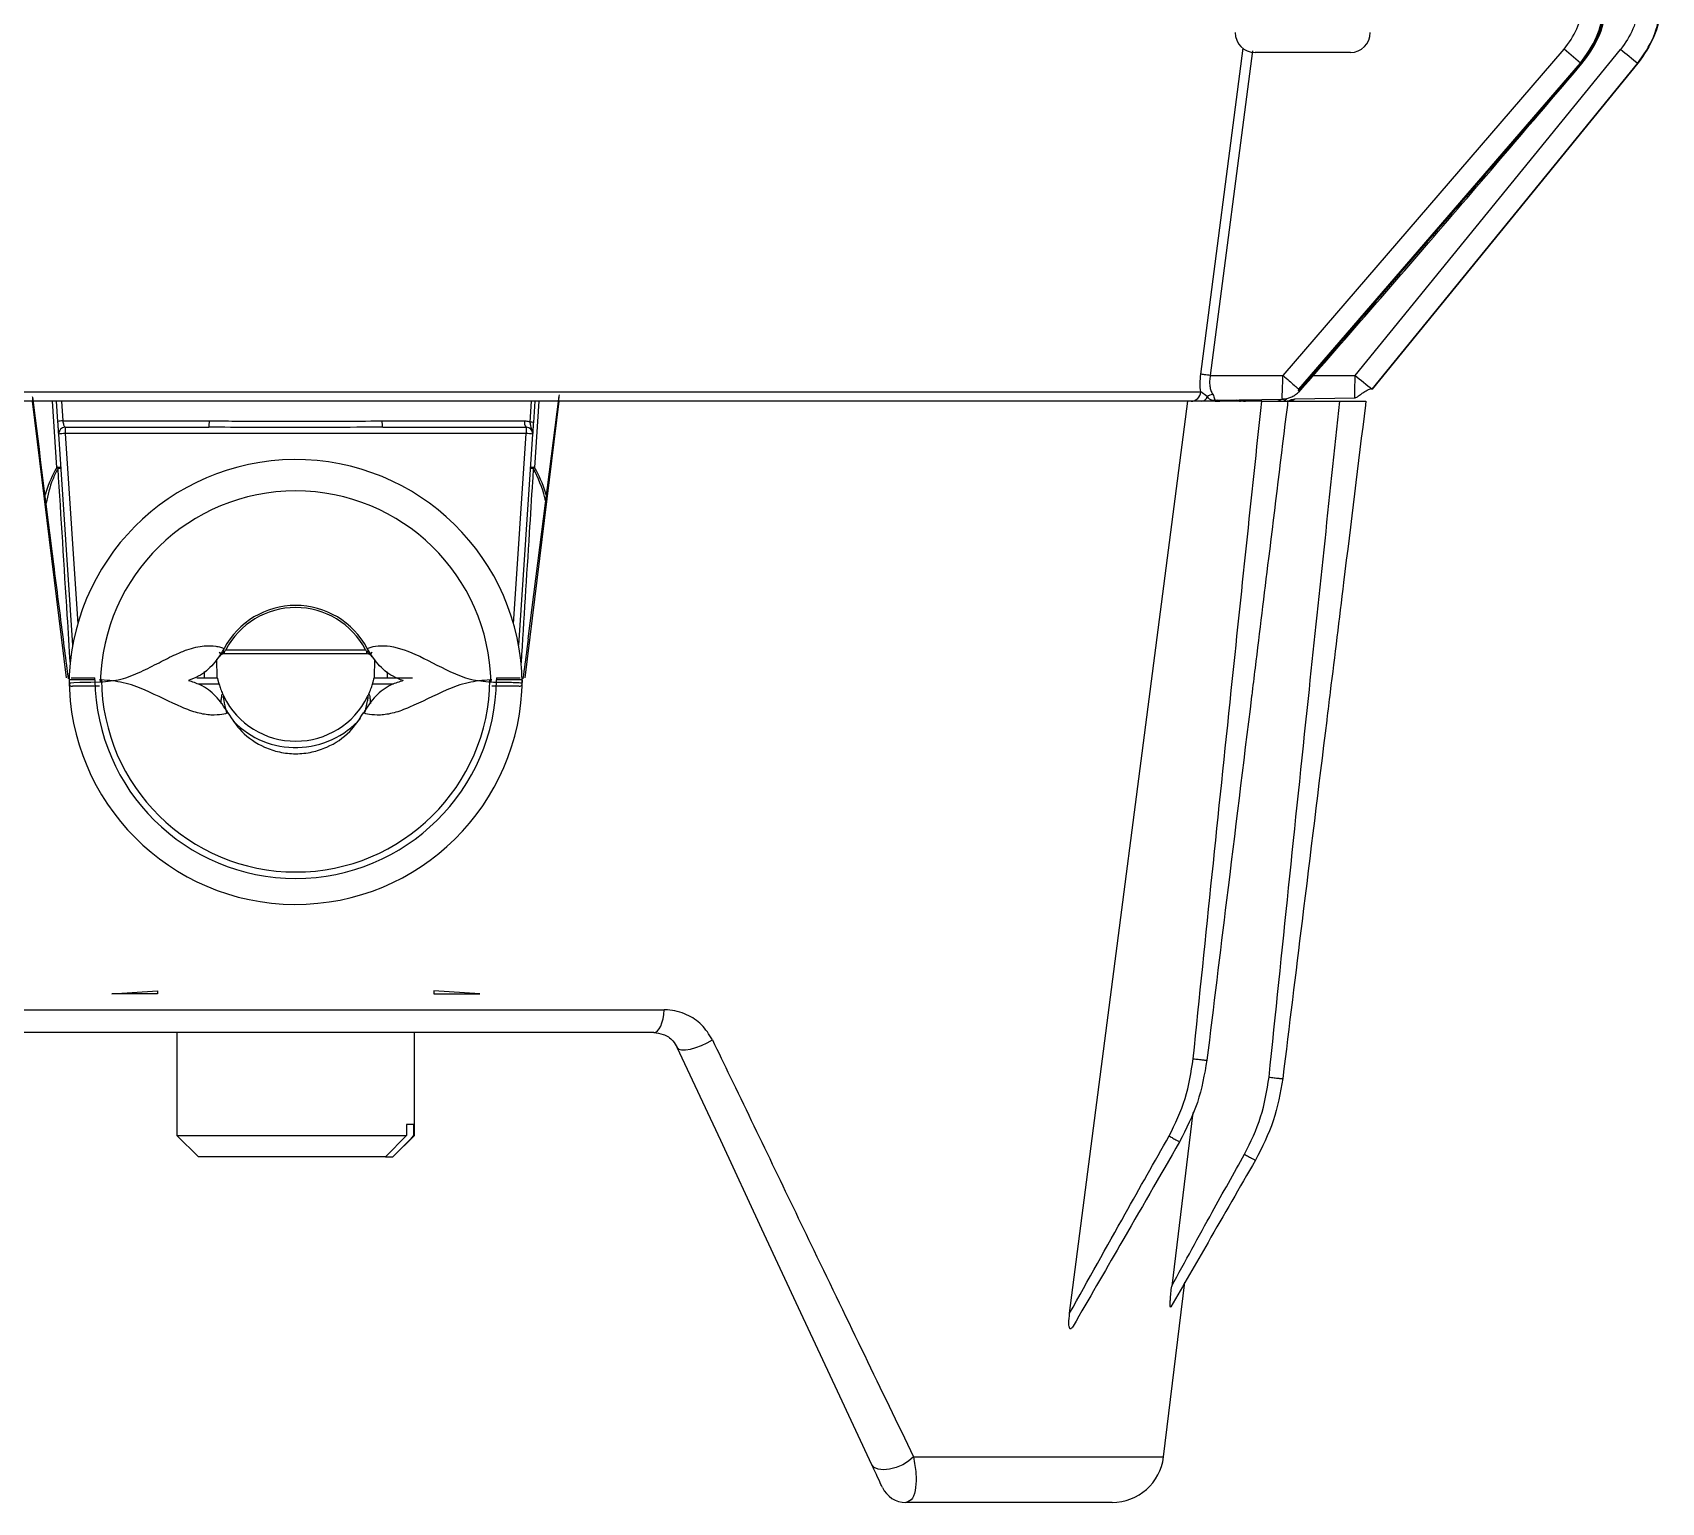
# Model space of a CAD drawing. Extents: x 8 to 113, y 1 to 87.
# Drawn here: x 48.398 to 52.17, y 1.286 to 4.69 of the extents above; entities that cross this region are included whole.
import ezdxf

# ---------------------------------------------------------------- set-up
doc = ezdxf.new("R2010")
doc.units = 0
doc.header["$MEASUREMENT"] = 0
doc.layers.add('OBJECT', color=7, linetype='CONTINUOUS')

msp = doc.modelspace()

# ---------------------------------------------------------------- linework, layer by layer
at = {"layer": 'OBJECT'}
for p, q in [((51.1034, 3.899), (51.2015, 4.6542)), ((51.2231, 4.6477), (51.1253, 3.8963)), ((51.4501, 4.6443), (51.2291, 4.6443)), ((51.2939, 3.8964), (51.9448, 4.6516)), ((51.4608, 3.8964), (52.0759, 4.6514)), ((51.9827, 4.6193), (51.9448, 4.6516)), ((51.3308, 3.8642), (51.9827, 4.6193)), ((51.3335, 3.8643), (51.9852, 4.6193)), ((51.5003, 3.8643), (52.1156, 4.6193)), ((52.1161, 4.6193), (51.5004, 3.8643)), ((51.9827, 4.6193), (51.9852, 4.6193)), ((52.1161, 4.6193), (52.1156, 4.6193)), ((51.1253, 3.8963), (51.2939, 3.8964)), ((51.2939, 3.8964), (51.294, 3.8963)), ((51.3644, 3.8964), (51.4608, 3.8964)), ((46.9112, 3.8583), (51.1033, 3.8583)), ((49.6167, 3.8483), (49.5449, 3.2859)), ((51.1186, 3.8473), (51.1033, 3.8583)), ((48.4762, 3.1963), (48.3976, 3.8363)), ((48.4538, 3.6834), (48.4437, 3.8363)), ((48.4563, 3.7898), (48.4533, 3.8363)), ((48.4646, 3.8363), (48.4676, 3.791)), ((49.6168, 3.8363), (49.5382, 3.1963)), ((49.5502, 3.7881), (49.5534, 3.8363)), ((49.5609, 3.8363), (49.5577, 3.7873)), ((49.5705, 3.8363), (49.5603, 3.6834)), ((51.0734, 3.8363), (49.6168, 3.8363)), ((50.7997, 1.7243), (51.0734, 3.8363)), ((51.2447, 3.8363), (51.0734, 3.8363)), ((51.1404, 3.8389), (51.2969, 3.8416)), ((51.2062, 3.8363), (51.2062, 3.8363)), ((51.3084, 3.8363), (51.4255, 3.8363)), ((51.3133, 3.8403), (51.3217, 3.8421)), ((51.3209, 3.8421), (51.461, 3.8445)), ((48.4676, 3.791), (48.807, 3.791)), ((48.4733, 3.7763), (48.4733, 3.7616)), ((48.4733, 3.7763), (48.8056, 3.7763)), ((49.2072, 3.791), (49.5373, 3.791)), ((49.2086, 3.7763), (49.5409, 3.7763)), ((49.5409, 3.7763), (49.5409, 3.7616)), ((48.4908, 3.2714), (48.4583, 3.7603)), ((49.5409, 3.7616), (48.4733, 3.7616)), ((48.4733, 3.7616), (48.5025, 3.3213)), ((49.5117, 3.3213), (49.5409, 3.7616)), ((49.5559, 3.7603), (49.5234, 3.2714)), ((48.8415, 3.2641), (48.8407, 3.2626)), ((48.8423, 3.2513), (48.8423, 3.2572)), ((49.1719, 3.2513), (48.8423, 3.2513)), ((48.8455, 3.2611), (48.8452, 3.2606)), ((48.8455, 3.2611), (49.1686, 3.2611)), ((49.169, 3.2606), (49.1686, 3.2611)), ((49.1719, 3.2513), (49.1719, 3.2572)), ((49.1735, 3.2626), (49.1727, 3.2641)), ((48.7949, 3.2104), (48.7951, 3.1963)), ((48.8252, 3.1963), (48.8245, 3.2395)), ((49.19, 3.2391), (49.1892, 3.1963)), ((49.2194, 3.1963), (49.2195, 3.2101)), ((48.5573, 3.1913), (48.5525, 3.1913)), ((48.7781, 3.1963), (48.8253, 3.1963)), ((48.8294, 3.1816), (48.781, 3.1816)), ((49.2335, 3.1816), (49.1851, 3.1816)), ((49.1891, 3.1963), (49.2778, 3.1963)), ((49.4616, 3.1913), (49.4572, 3.1913)), ((48.8499, 3.1158), (48.8503, 3.1149)), ((49.1641, 3.1149), (49.1646, 3.1158)), ((48.5811, 2.4643), (48.6872, 2.4712)), ((48.6872, 2.4643), (48.5811, 2.4643)), ((48.6872, 2.4712), (48.6872, 2.4643)), ((49.4334, 2.4643), (49.3272, 2.4712)), ((49.3272, 2.4712), (49.3272, 2.4643)), ((49.3272, 2.4643), (49.4334, 2.4643)), ((48.154, 2.427), (49.8604, 2.427)), ((49.8367, 2.3743), (48.1778, 2.3743)), ((48.7322, 2.3743), (48.7322, 2.1363)), ((49.2822, 2.1363), (49.2822, 2.3743)), ((51.085, 2.1895), (51.0361, 1.7873)), ((49.2811, 2.1613), (49.264, 2.1613)), ((49.264, 2.1613), (49.264, 2.1363)), ((49.2811, 2.1363), (49.2811, 2.1613)), ((48.7322, 2.1363), (48.7822, 2.0863)), ((48.7322, 2.1363), (49.264, 2.1363)), ((49.264, 2.1363), (49.2148, 2.0863)), ((49.2322, 2.0863), (49.2822, 2.1363)), ((49.2811, 2.1363), (49.2822, 2.1363)), ((49.2148, 2.0863), (48.7822, 2.0863)), ((49.2148, 2.0863), (49.2318, 2.0863)), ((49.2322, 2.0863), (49.2318, 2.0863)), ((51.0171, 1.3917), (51.0667, 1.796)), ((50.4383, 1.3917), (51.0171, 1.3917)), ((50.898, 1.2863), (50.4204, 1.2863))]:
    msp.add_line(p, q, dxfattribs=at)
at = {"layer": 'OBJECT', "flags": 128}
for points in [[(51.9852, 4.6193), (51.9863, 4.6184), (51.9862, 4.6184)], [(52.1161, 4.6193), (52.1159, 4.6195), (52.1158, 4.6195)], [(51.3352, 3.8628), (51.3352, 3.8628), (51.3335, 3.8643)], [(51.5004, 3.8643), (51.5004, 3.8643), (51.5002, 3.8644)], [(51.305, 3.8363), (51.3045, 3.8324), (51.3041, 3.8294)], [(48.4822, 3.1837), (48.4822, 3.1838), (48.4823, 3.1838), (48.4824, 3.1839), (48.4824, 3.1839), (48.4825, 3.1839), (48.4825, 3.1839), (48.4825, 3.1839), (48.4825, 3.1839), (48.4825, 3.1839), (48.4825, 3.1839), (48.4825, 3.1839), (48.4825, 3.1839), (48.4825, 3.1839), (48.4825, 3.1839), (48.4825, 3.1839), (48.4832, 3.1841), (48.486, 3.1845), (48.493, 3.185), (48.5069, 3.1856), (48.52, 3.186), (48.533, 3.1862), (48.5546, 3.1863)], [(49.8367, 2.3743), (49.841, 2.3753), (49.8451, 2.3782), (49.849, 2.3829), (49.8525, 2.3894), (49.8555, 2.3973), (49.8579, 2.4064), (49.8595, 2.4164), (49.8604, 2.427)], [(49.891, 2.3397), (49.8946, 2.3362), (49.9011, 2.3344), (49.9102, 2.3344), (49.9213, 2.3362), (49.9338, 2.3397), (49.947, 2.3446), (49.9602, 2.3508), (49.9724, 2.3577)], [(50.3415, 1.3736), (50.2623, 1.5436), (50.1773, 1.7257), (50.087, 1.9195), (49.9915, 2.1243), (49.891, 2.3397)], [(50.4383, 1.3917), (50.4268, 1.382), (50.413, 1.3736), (50.3979, 1.3671), (50.3827, 1.363), (50.3684, 1.3616), (50.3562, 1.363), (50.347, 1.3671), (50.3415, 1.3736)]]:
    msp.add_lwpolyline(points, dxfattribs=at)
at = {"layer": 'OBJECT'}
for centre, radius, start, end in [((51.2291, 4.6903), 0.046, 180, 270), ((51.4501, 4.6903), 0.046, 270, 0), ((55.8854, 9.3153), 6.0219, 230.75757, 231.24324), ((55.4827, 8.8083), 6.3484, 230.68889, 231.14878), ((51.0798, 3.8598), 0.0235, 272.6255, 356.2402), ((51.1373, 3.8197), 0.0333, 100.7988, 124.0997), ((51.1038, 3.8516), 0.0154, 277.1656, 343.7125), ((51.1366, 3.8613), 0.025, 270.0061, 292.4325), ((51.1422, 3.8582), 0.0219, 270.1166, 299.4185), ((51.1954, 3.851), 0.0147, 230.1765, 269.9401), ((51.205, 3.8511), 0.0148, 229.3458, 269.9646), ((51.2054, 3.8513), 0.015, 229.6162, 269.9949), ((51.2074, 3.8513), 0.015, 229.4025, 268.3728), ((51.2746, 3.8608), 0.0245, 270.0492, 308.106), ((51.2894, 3.8552), 0.0189, 271.0553, 318.6463), ((51.3051, 3.8613), 0.025, 270, 309.6955), ((48.4701, 3.7173), 0.0738, 91.9523, 100.7654), ((48.4733, 3.7613), 0.015, 90, 183.8), ((48.7659, 3.7874), 0.0413, 344.3527, 5.019), ((49.2483, 3.7874), 0.0413, 174.981, 195.6473), ((49.5551, 3.7876), 0.0182, 169.1842, 218.5062), ((49.5409, 3.7613), 0.015, 356.2, 90), ((49.5485, 3.7394), 0.0488, 79.1874, 88.0614), ((48.4838, 3.5462), 0.2157, 92.8014, 96.7927), ((49.5304, 3.5462), 0.2157, 83.2073, 87.1986), ((49.0071, 3.1763), 0.525, 0.8159, 180), ((48.4565, 3.6689), 0.0147, 61.3882, 100.2977), ((48.432, 3.6526), 0.0377, 49.0364, 54.6734), ((48.4543, 3.7356), 0.0546, 272.6255, 279.7613), ((49.5577, 3.6689), 0.0147, 79.7021, 118.612), ((49.5599, 3.7356), 0.0546, 260.2386, 267.3745), ((49.5822, 3.6526), 0.0377, 125.3267, 130.9628), ((49.0071, 3.1763), 0.4526, 1.2603, 178.7397), ((49.0071, 3.1763), 0.1874, 27.9166, 152.0834), ((49.0071, 3.1764), 0.1824, 27.6786, 152.3214), ((48.9947, 3.3587), 0.1943, 211.8594, 214.3786), ((48.8423, 3.2363), 0.015, 90, 145.1549), ((49.1719, 3.2363), 0.015, 34.8448, 90), ((49.0194, 3.3588), 0.1945, 325.622, 328.1393), ((49.0072, 3.1963), 0.525, 180, 359.4593), ((49.0072, 3.1963), 0.465, 180.6161, 359.3807), ((49.0072, 3.1963), 0.45, 180.6366, 359.3634), ((49.0072, 3.2351), 0.1859, 206.3644, 333.6356), ((49.0072, 3.2354), 0.2009, 224.3033, 318.3045), ((50.898, 1.4063), 0.12, 270, 353), ((50.4204, 1.3463), 0.06, 205, 270)]:
    msp.add_arc(centre, radius, start, end, dxfattribs=at)
for centre, major_axis, start_param, end_param in [((48.5793, 2.4337), (-0.0816, 1.2851), 0.225532, 0.384564), ((49.4348, 2.4337), (0.0816, 1.2851), 5.898614, 6.057653)]:
    msp.add_ellipse(centre, major_axis=major_axis, ratio=0.159803, start_param=start_param, end_param=end_param, dxfattribs=at)
for points, knots in [([(51.9448, 4.6516), (51.9559, 4.6667), (51.9782, 4.6971), (51.9856, 4.734), (51.9893, 4.7525)], [0, 0, 0, 0, 0.4986893, 1, 1, 1, 1]), ([(51.9827, 4.6193), (51.9967, 4.6389), (52.0244, 4.6775), (52.0336, 4.7241), (52.0381, 4.7471)], [0, 0, 0, 0, 0.5068029, 1, 1, 1, 1]), ([(51.9852, 4.6193), (51.9993, 4.639), (52.0271, 4.6776), (52.0365, 4.7242), (52.0411, 4.7471)], [0, 0, 0, 0, 0.509049, 1, 1, 1, 1]), ([(51.9862, 4.6184), (52.0004, 4.6377), (52.0287, 4.6762), (52.0385, 4.7231), (52.0433, 4.7465)], [0, 0, 0, 0, 0.500101, 1, 1, 1, 1]), ([(52.1186, 4.7524), (52.1151, 4.734), (52.108, 4.6973), (52.0866, 4.6667), (52.0759, 4.6514)], [0, 0, 0, 0, 0.50155, 1, 1, 1, 1]), ([(52.1156, 4.6193), (52.1292, 4.6388), (52.1562, 4.6776), (52.1652, 4.724), (52.1696, 4.7471)], [0, 0, 0, 0, 0.503406, 1, 1, 1, 1]), ([(52.1704, 4.7471), (52.166, 4.7244), (52.157, 4.678), (52.13, 4.6392), (52.1161, 4.6193)], [0, 0, 0, 0, 0.488529, 1, 1, 1, 1]), ([(51.3352, 3.8628), (51.4341, 3.9762), (51.6525, 4.2269), (51.8681, 4.4799), (51.9862, 4.6184)], [0, 0, 0, 0, 0.45251, 1, 1, 1, 1]), ([(51.1033, 3.8583), (51.1026, 3.8647), (51.1013, 3.8775), (51.1027, 3.8918), (51.1034, 3.899)], [0, 0, 0, 0, 0.498433, 1, 1, 1, 1]), ([(51.1253, 3.8963), (51.1231, 3.8966), (51.1185, 3.8972), (51.1122, 3.898), (51.1068, 3.8986), (51.1045, 3.8989), (51.1034, 3.899)], [0, 0, 0, 0, 0.245161, 0.499986, 0.754832, 1, 1, 1, 1]), ([(51.1253, 3.8963), (51.1247, 3.8921), (51.1235, 3.8836), (51.1243, 3.8716), (51.1267, 3.8608), (51.1296, 3.8553), (51.1311, 3.8524)], [0, 0, 0, 0, 0.250427, 0.499843, 0.740764, 1, 1, 1, 1]), ([(51.2925, 3.8416), (51.2924, 3.8424), (51.2921, 3.844), (51.2923, 3.8564), (51.2929, 3.8711), (51.2935, 3.8847), (51.2938, 3.8924), (51.294, 3.8963)], [0, 0, 0, 0, 0.250886, 0.499858, 0.733616, 0.862847, 1, 1, 1, 1]), ([(51.294, 3.8963), (51.2989, 3.8921), (51.3082, 3.8839), (51.3195, 3.874), (51.327, 3.8674), (51.3296, 3.8652), (51.3308, 3.8642)], [0, 0, 0, 0, 0.295102, 0.569758, 0.80696, 1, 1, 1, 1]), ([(51.4605, 3.8445), (51.4605, 3.8451), (51.4605, 3.8462), (51.4606, 3.8545), (51.4606, 3.8642), (51.4606, 3.8736), (51.4607, 3.8845), (51.4607, 3.8924), (51.4608, 3.8964)], [0, 0, 0, 0, 0.21067, 0.447315, 0.575812, 0.710764, 0.85216, 1, 1, 1, 1]), ([(49.6171, 3.851), (49.6169, 3.8494), (49.6165, 3.846), (49.616, 3.8415), (49.6158, 3.8382), (49.6161, 3.8365), (49.6165, 3.8364), (49.6166, 3.8363)], [0, 0, 0, 0, 0.2160544, 0.4317965, 0.6548428, 0.8801881, 1, 1, 1, 1]), ([(51.1311, 3.8524), (51.1321, 3.8504), (51.1342, 3.8464), (51.1349, 3.8427), (51.1355, 3.8407), (51.1364, 3.8392), (51.1388, 3.839), (51.1404, 3.8389)], [0, 0, 0, 0, 0.249995, 0.497592, 0.621226, 0.745578, 1, 1, 1, 1]), ([(51.2923, 3.8416), (51.2954, 3.8418), (51.301, 3.8422), (51.3105, 3.8449), (51.3167, 3.8477), (51.322, 3.8509), (51.3254, 3.8534), (51.3303, 3.8575), (51.3334, 3.8609), (51.3352, 3.8628)], [0, 0, 0, 0, 0.196684, 0.357946, 0.575563, 0.606715, 0.727756, 0.84534, 1, 1, 1, 1]), ([(51.3308, 3.8642), (51.3304, 3.8638), (51.3299, 3.8632), (51.3294, 3.8624), (51.3292, 3.8619), (51.329, 3.8615), (51.3291, 3.8612), (51.3292, 3.861), (51.3297, 3.861), (51.3304, 3.8614), (51.3314, 3.8622), (51.3325, 3.8631), (51.3332, 3.8639), (51.3335, 3.8643)], [0, 0, 0, 0, 0.1357382, 0.1945999, 0.250836, 0.311594, 0.3751405, 0.4380521, 0.5008882, 0.6198025, 0.7509404, 0.873702, 1, 1, 1, 1]), ([(51.4605, 3.8445), (51.4618, 3.8447), (51.4642, 3.8452), (51.4685, 3.8483), (51.4731, 3.8519), (51.4782, 3.8558), (51.4836, 3.8594), (51.4891, 3.8624), (51.4944, 3.8647), (51.4969, 3.8655), (51.4983, 3.866)], [0, 0, 0, 0, 0.183553, 0.338833, 0.468757, 0.580791, 0.682219, 0.782217, 0.887012, 1, 1, 1, 1]), ([(51.5004, 3.8643), (51.5004, 3.8643), (51.5003, 3.8642), (51.5002, 3.8641), (51.5002, 3.864), (51.5001, 3.864), (51.5001, 3.864), (51.5001, 3.864), (51.5001, 3.864), (51.5001, 3.864), (51.5001, 3.864), (51.5001, 3.8641), (51.5002, 3.8642), (51.5003, 3.8643), (51.5003, 3.8643)], [0, 0, 0, 0, 0.148468, 0.270231, 0.325884, 0.381013, 0.499286, 0.560363, 0.61485, 0.666487, 0.719001, 0.776021, 0.840631, 1, 1, 1, 1]), ([(49.0072, 3.8363), (48.9379, 3.8363), (48.7982, 3.8363), (48.5888, 3.8363), (48.344, 3.8363), (48.0693, 3.8363), (47.7772, 3.8363), (47.5103, 3.8363), (47.2775, 3.8363), (47.0805, 3.8363), (46.9821, 3.8363), (46.9336, 3.8363)], [0, 0, 0, 0, 0.0804521, 0.1621569, 0.2450437, 0.3718902, 0.5000541, 0.6282181, 0.7550646, 0.8793556, 1, 1, 1, 1]), ([(48.3979, 3.8363), (48.3982, 3.8365), (48.3986, 3.8368), (48.3986, 3.8394), (48.3983, 3.8428), (48.398, 3.8457), (48.3978, 3.8469)], [0, 0, 0, 0, 0.260738, 0.521097, 0.790363, 1, 1, 1, 1]), ([(48.4691, 3.2858), (48.4617, 3.3436), (48.4377, 3.5303), (48.4144, 3.7171), (48.3983, 3.846)], [0, 0, 0, 0, 0.309757, 1, 1, 1, 1]), ([(51.0809, 3.8363), (51.0494, 3.8363), (50.9859, 3.8363), (50.8687, 3.8363), (50.712, 3.8363), (50.5039, 3.8363), (50.2373, 3.8363), (49.9451, 3.8363), (49.6369, 3.8363), (49.3224, 3.8363), (49.1112, 3.8363), (49.0072, 3.8363)], [0, 0, 0, 0, 0.080452, 0.162157, 0.245044, 0.37189, 0.500054, 0.628218, 0.755064, 0.879355, 1, 1, 1, 1]), ([(51.0859, 2.3139), (51.1151, 2.5981), (51.1674, 3.1057), (51.221, 3.6131), (51.2447, 3.8363)], [0, 0, 0, 0, 0.560008, 1, 1, 1, 1]), ([(51.1338, 3.8384), (51.1305, 3.8384), (51.1255, 3.8385), (51.1204, 3.845), (51.1186, 3.8473)], [0, 0, 0, 0, 0.644158, 1, 1, 1, 1]), ([(51.1421, 3.8389), (51.1399, 3.8383), (51.1366, 3.8372), (51.1345, 3.8381), (51.1338, 3.8384)], [0, 0, 0, 0, 0.669218, 1, 1, 1, 1]), ([(51.1443, 3.8375), (51.1452, 3.8379), (51.1464, 3.8383), (51.1476, 3.8389), (51.1478, 3.839)], [0, 0, 0, 0, 0.786256, 1, 1, 1, 1]), ([(51.1964, 3.8399), (51.198, 3.8389), (51.2009, 3.837), (51.2045, 3.8365), (51.2062, 3.8363)], [0, 0, 0, 0, 0.53067, 1, 1, 1, 1]), ([(51.3041, 3.8294), (51.3041, 3.8288), (51.2895, 3.7099), (51.2644, 3.5063), (51.2369, 3.2821), (51.2239, 3.1756), (51.2212, 3.1538), (51.2211, 3.1531)], [0, 0, 0, 0, 0.002464, 0.527441, 0.903158, 0.997088, 1, 1, 1, 1]), ([(51.2447, 3.8363), (51.2515, 3.8363), (51.2652, 3.8363), (51.2833, 3.8363), (51.297, 3.8363), (51.304, 3.8363), (51.3047, 3.8363), (51.305, 3.8363)], [0, 0, 0, 0, 0.217201, 0.43433, 0.650163, 0.86439, 1, 1, 1, 1]), ([(51.2615, 2.2712), (51.2917, 2.5634), (51.3457, 3.0852), (51.4011, 3.6068), (51.4255, 3.8363)], [0, 0, 0, 0, 0.560008, 1, 1, 1, 1]), ([(51.2898, 3.8363), (51.2915, 3.8363), (51.2981, 3.8365), (51.3053, 3.8368), (51.3106, 3.8392), (51.3137, 3.8406)], [0, 0, 0, 0, 0.1231692, 0.4829479, 1, 1, 1, 1]), ([(51.485, 3.8294), (51.4849, 3.8288), (51.468, 3.6913), (51.4406, 3.4691), (51.4109, 3.2262), (51.3978, 3.1197), (51.3951, 3.0978), (51.3951, 3.0971)], [0, 0, 0, 0, 0.002275, 0.563506, 0.91051, 0.997261, 1, 1, 1, 1]), ([(51.4255, 3.8363), (51.4323, 3.8363), (51.446, 3.8363), (51.4642, 3.8363), (51.4778, 3.8363), (51.4848, 3.8363), (51.4855, 3.8363), (51.4858, 3.8363)], [0, 0, 0, 0, 0.217202, 0.434334, 0.650167, 0.864393, 1, 1, 1, 1]), ([(51.4858, 3.8363), (51.4857, 3.835), (51.4854, 3.8327), (51.4851, 3.8304), (51.485, 3.8294)], [0, 0, 0, 0, 0.560018, 1, 1, 1, 1]), ([(48.4583, 3.7603), (48.4583, 3.7604), (48.4583, 3.7608), (48.458, 3.7643), (48.4576, 3.771), (48.457, 3.7798), (48.4566, 3.7865), (48.4563, 3.7898)], [0, 0, 0, 0, 0.1394811, 0.3619179, 0.5777421, 0.7887749, 1, 1, 1, 1]), ([(48.4676, 3.791), (48.4679, 3.7894), (48.4684, 3.786), (48.4697, 3.7816), (48.4711, 3.7783), (48.4723, 3.7766), (48.473, 3.7764), (48.4733, 3.7763)], [0, 0, 0, 0, 0.202504, 0.410678, 0.62911, 0.857226, 1, 1, 1, 1]), ([(49.2086, 3.7763), (49.1986, 3.7763), (49.1486, 3.7762), (49.0813, 3.7757), (48.957, 3.7755), (48.8727, 3.7759), (48.8056, 3.7763)], [0, 0, 0, 0, 0.07443, 0.372178, 0.500914, 1, 1, 1, 1]), ([(48.807, 3.791), (48.8269, 3.7909), (48.9256, 3.7903), (49.0596, 3.7896), (49.1728, 3.7907), (49.2072, 3.791)], [0, 0, 0, 0, 0.149761, 0.741873, 1, 1, 1, 1]), ([(49.5373, 3.791), (49.5407, 3.7907), (49.5452, 3.7903), (49.5492, 3.7885), (49.5502, 3.7881)], [0, 0, 0, 0, 0.767559, 1, 1, 1, 1]), ([(49.5559, 3.7603), (49.5559, 3.7604), (49.5563, 3.7672), (49.552, 3.7755), (49.5505, 3.7856), (49.5502, 3.7881)], [0, 0, 0, 0, 0.005397, 0.748174, 1, 1, 1, 1]), ([(49.5577, 3.7873), (49.5575, 3.7841), (49.557, 3.7777), (49.5565, 3.7694), (49.5561, 3.7639), (49.556, 3.7614), (49.5559, 3.7605), (49.5559, 3.7603), (49.5559, 3.7603)], [0, 0, 0, 0, 0.267263, 0.534229, 0.810749, 0.957991, 0.994438, 1, 1, 1, 1]), ([(48.4568, 3.6811), (48.4524, 3.6726), (48.4395, 3.6475), (48.4332, 3.6193), (48.4291, 3.6007)], [0, 0, 0, 0, 0.338407, 1, 1, 1, 1]), ([(48.4852, 3.2282), (48.4829, 3.2657), (48.4734, 3.4167), (48.4639, 3.5676), (48.4568, 3.6811)], [0, 0, 0, 0, 0.248552, 1, 1, 1, 1]), ([(49.5574, 3.6811), (49.5568, 3.6711), (49.5537, 3.6212), (49.5442, 3.4711), (49.5354, 3.3309), (49.5291, 3.2307)], [0, 0, 0, 0, 0.066464, 0.332318, 1, 1, 1, 1]), ([(49.5858, 3.6062), (49.5853, 3.6084), (49.5799, 3.635), (49.5682, 3.6591), (49.5574, 3.6811)], [0, 0, 0, 0, 0.085463, 1, 1, 1, 1]), ([(48.4808, 3.194), (48.4799, 3.2017), (48.4759, 3.2323), (48.472, 3.2629), (48.4691, 3.2858)], [0, 0, 0, 0, 0.249854, 1, 1, 1, 1]), ([(49.5454, 3.2858), (49.5444, 3.2782), (49.5405, 3.2476), (49.5366, 3.217), (49.5336, 3.194)], [0, 0, 0, 0, 0.250143, 1, 1, 1, 1]), ([(48.5546, 3.1863), (48.5707, 3.1878), (48.6039, 3.1909), (48.6489, 3.2096), (48.6905, 3.2309), (48.7258, 3.2491), (48.7541, 3.2608), (48.7764, 3.2674), (48.8002, 3.2711), (48.8193, 3.2701), (48.8335, 3.2669), (48.8388, 3.265), (48.8415, 3.2641)], [0, 0, 0, 0, 0.12023, 0.249063, 0.378438, 0.502966, 0.588812, 0.660127, 0.735141, 0.859776, 0.928269, 1, 1, 1, 1]), ([(48.8407, 3.2626), (48.8332, 3.2506), (48.8176, 3.2258), (48.7881, 3.2008), (48.7663, 3.1925), (48.7585, 3.1895)], [0, 0, 0, 0, 0.376614, 0.775155, 1, 1, 1, 1]), ([(48.8382, 3.2533), (48.8373, 3.2525), (48.8343, 3.2499), (48.8316, 3.2471), (48.83, 3.2449), (48.83, 3.2449)], [0, 0, 0, 0, 0.318846, 0.988736, 1, 1, 1, 1]), ([(48.8382, 3.2533), (48.8379, 3.2533), (48.8371, 3.2534), (48.8361, 3.2532), (48.8353, 3.2529), (48.835, 3.2525), (48.8348, 3.2522)], [0, 0, 0, 0, 0.250031, 0.499985, 0.750024, 1, 1, 1, 1]), ([(48.8423, 3.2572), (48.8418, 3.2574), (48.8408, 3.2578), (48.8395, 3.2581), (48.8384, 3.258), (48.8381, 3.2577), (48.838, 3.2575)], [0, 0, 0, 0, 0.249965, 0.49996, 0.75001, 1, 1, 1, 1]), ([(48.8423, 3.2572), (48.8417, 3.2566), (48.8404, 3.2552), (48.839, 3.254), (48.8382, 3.2533)], [0, 0, 0, 0, 0.42847, 1, 1, 1, 1]), ([(48.8452, 3.2606), (48.845, 3.2604), (48.844, 3.2592), (48.8431, 3.2581), (48.8423, 3.2572)], [0, 0, 0, 0, 0.209889, 1, 1, 1, 1]), ([(49.1719, 3.2572), (49.1711, 3.2581), (49.1702, 3.2592), (49.1692, 3.2604), (49.169, 3.2606)], [0, 0, 0, 0, 0.7901075, 1, 1, 1, 1]), ([(49.1719, 3.2572), (49.1724, 3.2574), (49.1734, 3.2578), (49.1747, 3.2581), (49.1758, 3.258), (49.1761, 3.2577), (49.1762, 3.2575)], [0, 0, 0, 0, 0.249965, 0.500015, 0.74999, 1, 1, 1, 1]), ([(49.176, 3.2533), (49.1752, 3.254), (49.1738, 3.2552), (49.1724, 3.2566), (49.1719, 3.2572)], [0, 0, 0, 0, 0.571252, 1, 1, 1, 1]), ([(49.1727, 3.2641), (49.1784, 3.266), (49.1893, 3.2697), (49.2254, 3.272), (49.2864, 3.2528), (49.3506, 3.2156), (49.4102, 3.1909), (49.4435, 3.1878), (49.4596, 3.1863)], [0, 0, 0, 0, 0.14031, 0.265171, 0.496386, 0.750484, 0.879548, 1, 1, 1, 1]), ([(49.2558, 3.1894), (49.2479, 3.1924), (49.2261, 3.2008), (49.1966, 3.2258), (49.181, 3.2506), (49.1735, 3.2626)], [0, 0, 0, 0, 0.225745, 0.623824, 1, 1, 1, 1]), ([(49.176, 3.2533), (49.1763, 3.2533), (49.1771, 3.2534), (49.178, 3.2532), (49.1788, 3.2529), (49.1792, 3.2524), (49.1793, 3.2522)], [0, 0, 0, 0, 0.25002, 0.500069, 0.750057, 1, 1, 1, 1]), ([(49.1842, 3.2449), (49.1841, 3.2449), (49.1826, 3.2471), (49.1799, 3.2499), (49.1769, 3.2525), (49.176, 3.2533)], [0, 0, 0, 0, 0.011268, 0.681426, 1, 1, 1, 1]), ([(48.4821, 3.1837), (48.4822, 3.1828), (48.4824, 3.1809), (48.4842, 3.1784), (48.4868, 3.1766), (48.4889, 3.1764), (48.4899, 3.1763)], [0, 0, 0, 0, 0.2386647, 0.4960521, 0.7556661, 1, 1, 1, 1]), ([(48.5423, 3.1913), (48.5378, 3.1913), (48.5292, 3.1913), (48.517, 3.1913), (48.5063, 3.1913), (48.4947, 3.1913), (48.4845, 3.1913), (48.483, 3.1913), (48.4823, 3.1913)], [0, 0, 0, 0, 0.140394, 0.276479, 0.408253, 0.535719, 0.776613, 1, 1, 1, 1]), ([(48.4874, 3.1963), (48.4873, 3.1963), (48.4859, 3.1963), (48.4907, 3.1963), (48.5022, 3.1963), (48.5207, 3.1963), (48.5351, 3.1963), (48.5423, 3.1963)], [0, 0, 0, 0, 0.006047, 0.254494, 0.502963, 0.751462, 1, 1, 1, 1]), ([(48.5525, 3.1763), (48.5455, 3.1763), (48.535, 3.1763), (48.5215, 3.1763), (48.5121, 3.1763), (48.5038, 3.1763), (48.4972, 3.1763), (48.4922, 3.1763), (48.4907, 3.1763), (48.4899, 3.1763)], [0, 0, 0, 0, 0.244909, 0.368711, 0.49291, 0.618306, 0.744298, 0.871772, 1, 1, 1, 1]), ([(48.5423, 3.1913), (48.5423, 3.1919), (48.5423, 3.1929), (48.5423, 3.1941), (48.5423, 3.1949), (48.5423, 3.1955), (48.5423, 3.1961), (48.5423, 3.1962), (48.5423, 3.1963)], [0, 0, 0, 0, 0.239464, 0.368343, 0.500003, 0.631604, 0.76055, 1, 1, 1, 1]), ([(48.8503, 3.1149), (48.8467, 3.1136), (48.84, 3.1111), (48.8135, 3.1085), (48.7804, 3.1136), (48.7295, 3.1323), (48.6736, 3.1622), (48.6094, 3.1868), (48.5744, 3.1898), (48.5573, 3.1913)], [0, 0, 0, 0, 0.148994, 0.278611, 0.392897, 0.5068, 0.755058, 0.880057, 1, 1, 1, 1]), ([(48.8499, 3.1158), (48.8412, 3.1291), (48.8245, 3.1548), (48.7912, 3.1792), (48.768, 3.1865), (48.7589, 3.1893)], [0, 0, 0, 0, 0.393843, 0.760833, 1, 1, 1, 1]), ([(48.8253, 3.1963), (48.8254, 3.1963), (48.8254, 3.1963), (48.8261, 3.1937), (48.8266, 3.1916), (48.8273, 3.1889), (48.8277, 3.1872), (48.8282, 3.1856), (48.8286, 3.184), (48.829, 3.1826), (48.8293, 3.1819), (48.8294, 3.1816)], [0, 0, 0, 0, 0.511145, 0.662898, 0.815679, 0.862743, 0.89548, 0.921598, 0.947764, 0.98081, 1, 1, 1, 1]), ([(48.8294, 3.1816), (48.8306, 3.1778), (48.8335, 3.1688), (48.8361, 3.1627), (48.8376, 3.1592)], [0, 0, 0, 0, 0.419276, 1, 1, 1, 1]), ([(49.4572, 3.1913), (49.44, 3.1898), (49.405, 3.1868), (49.3408, 3.1622), (49.285, 3.1323), (49.2341, 3.1136), (49.2009, 3.1085), (49.1745, 3.1111), (49.1677, 3.1136), (49.1641, 3.1149)], [0, 0, 0, 0, 0.119944, 0.244942, 0.4932, 0.607103, 0.721389, 0.851006, 1, 1, 1, 1]), ([(49.2564, 3.1896), (49.247, 3.1867), (49.2235, 3.1793), (49.1899, 3.1548), (49.1732, 3.1291), (49.1646, 3.1158)], [0, 0, 0, 0, 0.2445839, 0.6089755, 1, 1, 1, 1]), ([(49.1769, 3.1592), (49.1784, 3.1627), (49.181, 3.1688), (49.1839, 3.1778), (49.1851, 3.1816)], [0, 0, 0, 0, 0.580724, 1, 1, 1, 1]), ([(49.1851, 3.1816), (49.1852, 3.1821), (49.1855, 3.1831), (49.186, 3.1848), (49.1865, 3.1864), (49.1869, 3.188), (49.1875, 3.1901), (49.1884, 3.1936), (49.189, 3.1961), (49.1891, 3.1962), (49.1891, 3.1963)], [0, 0, 0, 0, 0.035573, 0.063997, 0.092603, 0.117846, 0.160191, 0.242059, 0.516412, 1, 1, 1, 1]), ([(49.4596, 3.1863), (49.4668, 3.1862), (49.4786, 3.1862), (49.4949, 3.186), (49.5091, 3.1856), (49.521, 3.1851), (49.5287, 3.1845), (49.532, 3.184), (49.5317, 3.1838), (49.5316, 3.1837)], [0, 0, 0, 0, 0.203423, 0.328986, 0.470146, 0.656354, 0.796979, 0.94034, 1, 1, 1, 1]), ([(49.5242, 3.1763), (49.5235, 3.1763), (49.522, 3.1763), (49.517, 3.1763), (49.5104, 3.1763), (49.5021, 3.1763), (49.4927, 3.1763), (49.4792, 3.1763), (49.4686, 3.1763), (49.4616, 3.1763)], [0, 0, 0, 0, 0.12795, 0.255702, 0.381422, 0.50709, 0.631018, 0.755091, 1, 1, 1, 1]), ([(49.4722, 3.1963), (49.4722, 3.1962), (49.4722, 3.1961), (49.4722, 3.1955), (49.4722, 3.1949), (49.4722, 3.1941), (49.4722, 3.1929), (49.4722, 3.1919), (49.4722, 3.1913)], [0, 0, 0, 0, 0.23945, 0.368396, 0.499997, 0.631657, 0.760536, 1, 1, 1, 1]), ([(49.4722, 3.1963), (49.4794, 3.1963), (49.4938, 3.1963), (49.512, 3.1963), (49.5247, 3.1963), (49.5264, 3.1963), (49.5272, 3.1963)], [0, 0, 0, 0, 0.25005, 0.50006, 0.750042, 1, 1, 1, 1]), ([(49.532, 3.1913), (49.5313, 3.1913), (49.5298, 3.1913), (49.5197, 3.1913), (49.5082, 3.1913), (49.4975, 3.1913), (49.4853, 3.1913), (49.4766, 3.1913), (49.4722, 3.1913)], [0, 0, 0, 0, 0.214634, 0.458236, 0.587135, 0.720396, 0.858019, 1, 1, 1, 1]), ([(49.5251, 3.1764), (49.5258, 3.1765), (49.5276, 3.1767), (49.53, 3.1784), (49.5318, 3.1809), (49.5319, 3.1828), (49.532, 3.1837)], [0, 0, 0, 0, 0.193228, 0.470398, 0.745193, 1, 1, 1, 1]), ([(48.8343, 3.1367), (48.8343, 3.1381), (48.8344, 3.1428), (48.8354, 3.1498), (48.8365, 3.1565), (48.8373, 3.1586), (48.8376, 3.1592)], [0, 0, 0, 0, 0.141799, 0.495589, 0.852701, 1, 1, 1, 1]), ([(48.8376, 3.1592), (48.8379, 3.1583), (48.8387, 3.1566), (48.8399, 3.154), (48.8406, 3.1526), (48.8406, 3.1526)], [0, 0, 0, 0, 0.492497, 0.98203, 1, 1, 1, 1]), ([(48.8406, 3.1526), (48.8405, 3.1528), (48.8402, 3.1534), (48.8398, 3.1538), (48.8396, 3.1535), (48.8394, 3.1525), (48.8396, 3.1494), (48.8413, 3.1378), (48.8444, 3.1248), (48.8474, 3.1146), (48.8479, 3.113)], [0, 0, 0, 0, 0.0317688, 0.0638617, 0.0922803, 0.1240626, 0.1786255, 0.3426676, 0.8966701, 1, 1, 1, 1]), ([(49.1666, 3.113), (49.1693, 3.1228), (49.1725, 3.1343), (49.1745, 3.1468), (49.1749, 3.1504), (49.175, 3.1526), (49.1749, 3.1534), (49.1747, 3.1538), (49.1744, 3.1536), (49.1741, 3.1531), (49.1739, 3.1526), (49.1738, 3.1526)], [0, 0, 0, 0, 0.622594, 0.726623, 0.834073, 0.869882, 0.906009, 0.931006, 0.956021, 0.991064, 1, 1, 1, 1]), ([(49.1738, 3.1526), (49.1738, 3.1526), (49.1745, 3.154), (49.1758, 3.1567), (49.1765, 3.1583), (49.1769, 3.1592)], [0, 0, 0, 0, 0.017969, 0.524705, 1, 1, 1, 1]), ([(49.1769, 3.1592), (49.1772, 3.1582), (49.1781, 3.1559), (49.1794, 3.1481), (49.1799, 3.1411), (49.1802, 3.1368)], [0, 0, 0, 0, 0.210149, 0.52791, 1, 1, 1, 1]), ([(51.2211, 3.1531), (51.2018, 2.9958), (51.1673, 2.7149), (51.1328, 2.4341), (51.1176, 2.3105)], [0, 0, 0, 0, 0.560064, 1, 1, 1, 1]), ([(48.8503, 3.1149), (48.8601, 3.0999), (48.8815, 3.0667), (48.9258, 3.0374), (48.9697, 3.0229), (49.0072, 3.0188), (49.0446, 3.0228), (49.0886, 3.0374), (49.1329, 3.0666), (49.1544, 3.0999), (49.1641, 3.1149)], [0, 0, 0, 0, 0.139204, 0.307394, 0.400693, 0.499922, 0.599069, 0.692295, 0.860372, 1, 1, 1, 1]), ([(51.3951, 3.0971), (51.376, 2.9423), (51.3421, 2.6659), (51.3082, 2.3894), (51.2932, 2.2678)], [0, 0, 0, 0, 0.560058, 1, 1, 1, 1]), ([(49.9724, 2.3577), (49.9647, 2.3701), (49.9494, 2.3947), (49.9123, 2.4184), (49.8811, 2.4266), (49.8631, 2.4269), (49.8604, 2.427)], [0, 0, 0, 0, 0.3053966, 0.6097174, 0.942897, 1, 1, 1, 1]), ([(49.8367, 2.3743), (49.8441, 2.3734), (49.8605, 2.3715), (49.8794, 2.359), (49.8878, 2.3451), (49.891, 2.3397)], [0, 0, 0, 0, 0.333233, 0.736993, 1, 1, 1, 1]), ([(49.9724, 2.3577), (49.9861, 2.3292), (50.0654, 2.1645), (50.1837, 1.9191), (50.3251, 1.6259), (50.4005, 1.4698), (50.4383, 1.3917)], [0, 0, 0, 0, 0.085246, 0.492532, 0.745832, 1, 1, 1, 1]), ([(51.0301, 2.135), (51.044, 2.1634), (51.0715, 2.2203), (51.0811, 2.2827), (51.0859, 2.3139)], [0, 0, 0, 0, 0.501105, 1, 1, 1, 1]), ([(51.1176, 2.3105), (51.1119, 2.2774), (51.1003, 2.2112), (51.0697, 2.1514), (51.0544, 2.1215)], [0, 0, 0, 0, 0.499961, 1, 1, 1, 1]), ([(51.0859, 2.3139), (51.0899, 2.3134), (51.096, 2.3126), (51.1034, 2.3118), (51.1085, 2.3113), (51.1126, 2.3108), (51.1165, 2.3105), (51.1172, 2.3105), (51.1176, 2.3105)], [0, 0, 0, 0, 0.239486, 0.368379, 0.500001, 0.631622, 0.760519, 1, 1, 1, 1]), ([(51.2049, 2.0928), (51.2188, 2.1211), (51.2466, 2.1777), (51.2565, 2.2401), (51.2615, 2.2712)], [0, 0, 0, 0, 0.5007266, 1, 1, 1, 1]), ([(51.2932, 2.2678), (51.2874, 2.2347), (51.2759, 2.1685), (51.2453, 2.1087), (51.23, 2.0788)], [0, 0, 0, 0, 0.499957, 1, 1, 1, 1]), ([(51.2615, 2.2712), (51.2655, 2.2707), (51.2716, 2.2699), (51.279, 2.2691), (51.2841, 2.2686), (51.2882, 2.2681), (51.2921, 2.2678), (51.2928, 2.2678), (51.2932, 2.2678)], [0, 0, 0, 0, 0.239486, 0.368381, 0.500001, 0.631618, 0.760514, 1, 1, 1, 1]), ([(49.2318, 2.0863), (49.232, 2.0865), (49.2485, 2.1032), (49.2649, 2.1199), (49.2811, 2.1363)], [0, 0, 0, 0, 0.0137586, 1, 1, 1, 1]), ([(50.7997, 1.7243), (50.8425, 1.8011), (50.9189, 1.9382), (50.9961, 2.0749), (51.0301, 2.135)], [0, 0, 0, 0, 0.5600129, 1, 1, 1, 1]), ([(51.0544, 2.1215), (51.0084, 2.0417), (50.9262, 1.8994), (50.844, 1.757), (50.8078, 1.6944)], [0, 0, 0, 0, 0.559998, 1, 1, 1, 1]), ([(51.0301, 2.135), (51.0332, 2.1332), (51.0378, 2.1305), (51.0435, 2.1274), (51.0473, 2.1252), (51.0505, 2.1235), (51.0535, 2.1218), (51.054, 2.1216), (51.0544, 2.1215)], [0, 0, 0, 0, 0.239573, 0.368431, 0.49999, 0.63155, 0.760415, 1, 1, 1, 1]), ([(51.23, 2.0788), (51.1934, 2.0154), (51.128, 1.9022), (51.0627, 1.789), (51.0339, 1.7392)], [0, 0, 0, 0, 0.560003, 1, 1, 1, 1]), ([(51.0361, 1.7873), (51.0673, 1.8445), (51.123, 1.9466), (51.1798, 2.0481), (51.2049, 2.0928)], [0, 0, 0, 0, 0.560034, 1, 1, 1, 1]), ([(51.2049, 2.0928), (51.208, 2.0909), (51.2128, 2.0882), (51.2187, 2.0849), (51.2227, 2.0826), (51.2259, 2.0808), (51.2291, 2.0791), (51.2296, 2.0789), (51.23, 2.0788)], [0, 0, 0, 0, 0.239578, 0.368434, 0.499997, 0.631562, 0.76042, 1, 1, 1, 1]), ([(51.0339, 1.7392), (51.0337, 1.7389), (51.0333, 1.7384), (51.0329, 1.7391), (51.0326, 1.7412), (51.0325, 1.7466), (51.0333, 1.762), (51.0349, 1.7766), (51.0361, 1.7873)], [0, 0, 0, 0, 0.052378, 0.104943, 0.166385, 0.263152, 0.45742, 1, 1, 1, 1]), ([(50.8078, 1.6944), (50.8069, 1.693), (50.8055, 1.6906), (50.8034, 1.6887), (50.8017, 1.6882), (50.8004, 1.6888), (50.7993, 1.6906), (50.7983, 1.6944), (50.7976, 1.7058), (50.7988, 1.7163), (50.7997, 1.7243)], [0, 0, 0, 0, 0.11336, 0.188718, 0.241998, 0.295668, 0.342486, 0.417958, 0.560438, 1, 1, 1, 1]), ([(50.3661, 1.3209), (50.3654, 1.3225), (50.3639, 1.3256), (50.3552, 1.3443), (50.3457, 1.3647), (50.3415, 1.3736)], [0, 0, 0, 0, 0.351627, 0.714778, 1, 1, 1, 1]), ([(50.4383, 1.3917), (50.4404, 1.3783), (50.4448, 1.3512), (50.4438, 1.3182), (50.437, 1.2922), (50.4261, 1.2883), (50.4204, 1.2863)], [0, 0, 0, 0, 0.223098, 0.450964, 0.711815, 1, 1, 1, 1])]:
    msp.add_open_spline(points, degree=3, knots=knots, dxfattribs=at)

doc.saveas('drawing.dxf')
